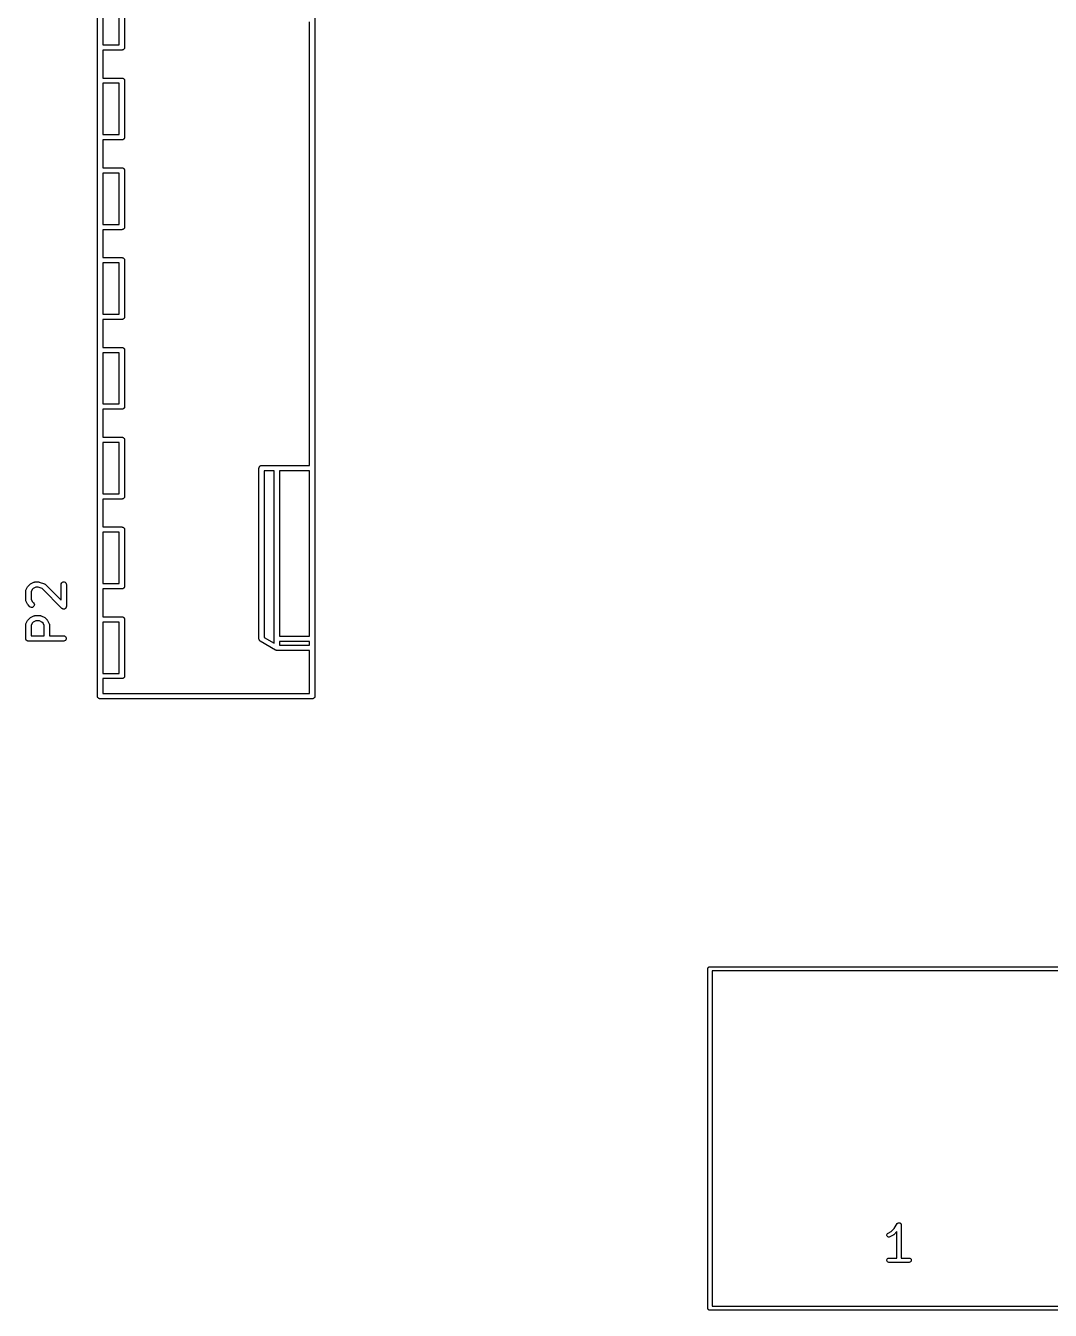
# Model space of a CAD drawing. Extents: x 99.8 to 160.3, y -130.4 to -68.7.
# Drawn here: x 99.77 to 128.74, y -130.41 to -94.08 of the extents above; entities that cross this region are included whole.
import ezdxf

# ---------------------------------------------------------------- set-up
doc = ezdxf.new("R2010")
doc.units = 0
doc.header["$MEASUREMENT"] = 0
doc.layers.add('BLACK', color=7, linetype='CONTINUOUS')

msp = doc.modelspace()

# ---------------------------------------------------------------- linework, layer by layer
at = {"layer": 'Black'}
for p, q in [((101.795, -113.04), (101.795, -87.44)), ((107.945, -87.44), (107.945, -113.04)), ((101.945, -93.165), (101.945, -94.615)), ((102.415, -94.615), (102.415, -93.165)), ((102.565, -93.09), (102.565, -94.69)), ((107.795, -106.515), (107.795, -93.965)), ((101.945, -94.615), (102.415, -94.615)), ((102.49, -94.765), (101.945, -94.765)), ((101.945, -94.765), (101.945, -95.555)), ((102.496, -94.7639), (102.49, -94.765)), ((102.503, -94.7639), (102.496, -94.7639)), ((102.509, -94.7616), (102.503, -94.7639)), ((102.516, -94.7605), (102.509, -94.7616)), ((102.521, -94.7572), (102.516, -94.7605)), ((102.527, -94.755), (102.521, -94.7572)), ((102.533, -94.7507), (102.527, -94.755)), ((102.538, -94.7475), (102.533, -94.7507)), ((102.542, -94.7424), (102.538, -94.7475)), ((102.547, -94.7382), (102.542, -94.7424)), ((102.551, -94.7325), (102.547, -94.7382)), ((102.555, -94.7275), (102.551, -94.7325)), ((102.557, -94.7213), (102.555, -94.7275)), ((102.56, -94.7157), (102.557, -94.7213)), ((102.562, -94.7092), (102.56, -94.7157)), ((102.564, -94.703), (102.562, -94.7092)), ((102.565, -94.69), (102.564, -94.6965)), ((102.564, -94.6965), (102.564, -94.703)), ((101.945, -95.555), (102.49, -95.555)), ((102.49, -95.555), (102.496, -95.5561)), ((102.496, -95.5561), (102.503, -95.5561)), ((102.503, -95.5561), (102.509, -95.5584)), ((102.509, -95.5584), (102.516, -95.5595)), ((102.516, -95.5595), (102.521, -95.5628)), ((102.521, -95.5628), (102.527, -95.565)), ((102.527, -95.565), (102.533, -95.5693)), ((101.945, -95.705), (101.945, -97.155)), ((102.415, -95.705), (101.945, -95.705)), ((102.415, -97.155), (102.415, -95.705)), ((102.533, -95.5693), (102.538, -95.5725)), ((102.538, -95.5725), (102.542, -95.5776)), ((102.542, -95.5776), (102.547, -95.5818)), ((102.547, -95.5818), (102.551, -95.5875)), ((102.551, -95.5875), (102.555, -95.5925)), ((102.555, -95.5925), (102.557, -95.5987)), ((102.557, -95.5987), (102.56, -95.6043)), ((102.56, -95.6043), (102.562, -95.6108)), ((102.562, -95.6108), (102.564, -95.617)), ((102.564, -95.617), (102.564, -95.6235)), ((102.564, -95.6235), (102.565, -95.63)), ((102.565, -95.63), (102.565, -97.23)), ((101.945, -97.155), (102.415, -97.155)), ((102.49, -97.305), (101.945, -97.305)), ((101.945, -97.305), (101.945, -98.095)), ((102.496, -97.3039), (102.49, -97.305)), ((102.503, -97.3039), (102.496, -97.3039)), ((102.509, -97.3016), (102.503, -97.3039)), ((102.516, -97.3005), (102.509, -97.3016)), ((102.521, -97.2972), (102.516, -97.3005)), ((102.527, -97.295), (102.521, -97.2972)), ((102.533, -97.2907), (102.527, -97.295)), ((102.538, -97.2875), (102.533, -97.2907)), ((102.542, -97.2824), (102.538, -97.2875)), ((102.547, -97.2782), (102.542, -97.2824)), ((102.551, -97.2725), (102.547, -97.2782)), ((102.555, -97.2675), (102.551, -97.2725)), ((102.557, -97.2613), (102.555, -97.2675)), ((102.56, -97.2557), (102.557, -97.2613)), ((102.562, -97.2492), (102.56, -97.2557)), ((102.564, -97.243), (102.562, -97.2492)), ((102.565, -97.23), (102.564, -97.2365)), ((102.564, -97.2365), (102.564, -97.243)), ((101.945, -98.095), (102.49, -98.095)), ((102.49, -98.095), (102.496, -98.0961)), ((102.496, -98.0961), (102.503, -98.0961)), ((102.503, -98.0961), (102.509, -98.0984)), ((102.509, -98.0984), (102.516, -98.0995)), ((102.516, -98.0995), (102.521, -98.1028)), ((102.521, -98.1028), (102.527, -98.105)), ((102.527, -98.105), (102.533, -98.1093)), ((101.945, -98.245), (101.945, -99.695)), ((102.415, -98.245), (101.945, -98.245)), ((102.415, -99.695), (102.415, -98.245)), ((102.533, -98.1093), (102.538, -98.1125)), ((102.538, -98.1125), (102.542, -98.1176)), ((102.542, -98.1176), (102.547, -98.1218)), ((102.547, -98.1218), (102.551, -98.1275)), ((102.551, -98.1275), (102.555, -98.1325)), ((102.555, -98.1325), (102.557, -98.1387)), ((102.557, -98.1387), (102.56, -98.1443)), ((102.56, -98.1443), (102.562, -98.1508)), ((102.562, -98.1508), (102.564, -98.157)), ((102.564, -98.157), (102.564, -98.1635)), ((102.564, -98.1635), (102.565, -98.17)), ((102.565, -98.17), (102.565, -99.77)), ((101.945, -99.695), (102.415, -99.695)), ((102.49, -99.845), (101.945, -99.845)), ((101.945, -99.845), (101.945, -100.635)), ((102.496, -99.8439), (102.49, -99.845)), ((102.503, -99.8439), (102.496, -99.8439)), ((102.509, -99.8416), (102.503, -99.8439)), ((102.516, -99.8405), (102.509, -99.8416)), ((102.521, -99.8372), (102.516, -99.8405)), ((102.527, -99.835), (102.521, -99.8372)), ((102.533, -99.8307), (102.527, -99.835)), ((102.538, -99.8275), (102.533, -99.8307)), ((102.542, -99.8224), (102.538, -99.8275)), ((102.547, -99.8182), (102.542, -99.8224)), ((102.551, -99.8125), (102.547, -99.8182)), ((102.555, -99.8075), (102.551, -99.8125)), ((102.557, -99.8013), (102.555, -99.8075)), ((102.56, -99.7957), (102.557, -99.8013)), ((102.562, -99.7892), (102.56, -99.7957)), ((102.564, -99.783), (102.562, -99.7892)), ((102.565, -99.77), (102.564, -99.7765)), ((102.564, -99.7765), (102.564, -99.783)), ((101.945, -100.635), (102.49, -100.635)), ((102.49, -100.635), (102.496, -100.636)), ((102.496, -100.636), (102.503, -100.636)), ((102.503, -100.636), (102.509, -100.638)), ((102.509, -100.638), (102.516, -100.64)), ((102.516, -100.64), (102.521, -100.643)), ((102.521, -100.643), (102.527, -100.645)), ((102.527, -100.645), (102.533, -100.649)), ((102.533, -100.649), (102.538, -100.653)), ((101.945, -100.785), (101.945, -102.235)), ((102.415, -100.785), (101.945, -100.785)), ((102.415, -102.235), (102.415, -100.785)), ((102.538, -100.653), (102.542, -100.658)), ((102.542, -100.658), (102.547, -100.662)), ((102.547, -100.662), (102.551, -100.667)), ((102.551, -100.667), (102.555, -100.672)), ((102.555, -100.672), (102.557, -100.679)), ((102.557, -100.679), (102.56, -100.684)), ((102.56, -100.684), (102.562, -100.691)), ((102.562, -100.691), (102.564, -100.697)), ((102.564, -100.697), (102.564, -100.704)), ((102.564, -100.704), (102.565, -100.71)), ((102.565, -100.71), (102.565, -102.31)), ((101.945, -102.235), (102.415, -102.235)), ((102.49, -102.385), (101.945, -102.385)), ((101.945, -102.385), (101.945, -103.175)), ((102.496, -102.384), (102.49, -102.385)), ((102.503, -102.384), (102.496, -102.384)), ((102.509, -102.382), (102.503, -102.384)), ((102.516, -102.38), (102.509, -102.382)), ((102.521, -102.377), (102.516, -102.38)), ((102.527, -102.375), (102.521, -102.377)), ((102.533, -102.371), (102.527, -102.375)), ((102.538, -102.367), (102.533, -102.371)), ((102.542, -102.362), (102.538, -102.367)), ((102.547, -102.358), (102.542, -102.362)), ((102.551, -102.353), (102.547, -102.358)), ((102.555, -102.347), (102.551, -102.353)), ((102.557, -102.341), (102.555, -102.347)), ((102.56, -102.336), (102.557, -102.341)), ((102.562, -102.329), (102.56, -102.336)), ((102.564, -102.323), (102.562, -102.329)), ((102.565, -102.31), (102.564, -102.316)), ((102.564, -102.316), (102.564, -102.323)), ((101.945, -103.175), (102.49, -103.175)), ((102.49, -103.175), (102.496, -103.176)), ((102.496, -103.176), (102.503, -103.176)), ((102.503, -103.176), (102.509, -103.178)), ((102.509, -103.178), (102.516, -103.18)), ((102.516, -103.18), (102.521, -103.183)), ((102.521, -103.183), (102.527, -103.185)), ((102.527, -103.185), (102.533, -103.189)), ((102.533, -103.189), (102.538, -103.193)), ((102.538, -103.193), (102.542, -103.198)), ((101.945, -103.325), (101.945, -104.775)), ((102.415, -103.325), (101.945, -103.325)), ((102.415, -104.775), (102.415, -103.325)), ((102.542, -103.198), (102.547, -103.202)), ((102.547, -103.202), (102.551, -103.207)), ((102.551, -103.207), (102.555, -103.212)), ((102.555, -103.212), (102.557, -103.219)), ((102.557, -103.219), (102.56, -103.224)), ((102.56, -103.224), (102.562, -103.231)), ((102.562, -103.231), (102.564, -103.237)), ((102.564, -103.237), (102.564, -103.244)), ((102.564, -103.244), (102.565, -103.25)), ((102.565, -103.25), (102.565, -104.85)), ((101.945, -104.775), (102.415, -104.775)), ((102.49, -104.925), (101.945, -104.925)), ((101.945, -104.925), (101.945, -105.715)), ((102.496, -104.924), (102.49, -104.925)), ((102.503, -104.924), (102.496, -104.924)), ((102.509, -104.922), (102.503, -104.924)), ((102.516, -104.92), (102.509, -104.922)), ((102.521, -104.917), (102.516, -104.92)), ((102.527, -104.915), (102.521, -104.917)), ((102.533, -104.911), (102.527, -104.915)), ((102.538, -104.907), (102.533, -104.911)), ((102.542, -104.902), (102.538, -104.907)), ((102.547, -104.898), (102.542, -104.902)), ((102.551, -104.893), (102.547, -104.898)), ((102.555, -104.887), (102.551, -104.893)), ((102.557, -104.881), (102.555, -104.887)), ((102.56, -104.876), (102.557, -104.881)), ((102.562, -104.869), (102.56, -104.876)), ((102.564, -104.863), (102.562, -104.869)), ((102.565, -104.85), (102.564, -104.856)), ((102.564, -104.856), (102.564, -104.863)), ((101.945, -105.715), (102.49, -105.715)), ((102.49, -105.715), (102.496, -105.716)), ((102.496, -105.716), (102.503, -105.716)), ((102.503, -105.716), (102.509, -105.718)), ((102.509, -105.718), (102.516, -105.72)), ((102.516, -105.72), (102.521, -105.723)), ((102.521, -105.723), (102.527, -105.725)), ((102.527, -105.725), (102.533, -105.729)), ((102.533, -105.729), (102.538, -105.733)), ((102.538, -105.733), (102.542, -105.738)), ((102.542, -105.738), (102.547, -105.742)), ((101.945, -105.865), (101.945, -107.315)), ((102.415, -105.865), (101.945, -105.865)), ((102.415, -107.315), (102.415, -105.865)), ((102.547, -105.742), (102.551, -105.747)), ((102.551, -105.747), (102.555, -105.752)), ((102.555, -105.752), (102.557, -105.759)), ((102.557, -105.759), (102.56, -105.764)), ((102.56, -105.764), (102.562, -105.771)), ((102.562, -105.771), (102.564, -105.777)), ((102.564, -105.777), (102.564, -105.784)), ((102.564, -105.784), (102.565, -105.79)), ((102.565, -105.79), (102.565, -107.39)), ((106.365, -106.59), (106.366, -106.584)), ((106.365, -111.42), (106.365, -106.59)), ((106.366, -106.577), (106.368, -106.571)), ((106.366, -106.584), (106.366, -106.577)), ((106.368, -106.571), (106.37, -106.564)), ((106.37, -106.564), (106.373, -106.559)), ((106.373, -106.559), (106.375, -106.552)), ((106.375, -106.552), (106.379, -106.547)), ((106.379, -106.547), (106.383, -106.542)), ((106.383, -106.542), (106.388, -106.538)), ((106.388, -106.538), (106.392, -106.533)), ((106.392, -106.533), (106.397, -106.529)), ((106.397, -106.529), (106.402, -106.525)), ((106.402, -106.525), (106.409, -106.523)), ((106.409, -106.523), (106.414, -106.52)), ((106.414, -106.52), (106.421, -106.518)), ((106.421, -106.518), (106.427, -106.516)), ((106.427, -106.516), (106.434, -106.516)), ((106.434, -106.516), (106.44, -106.515)), ((106.44, -106.515), (106.87, -106.515)), ((106.515, -106.665), (106.515, -111.377)), ((106.795, -106.665), (106.515, -106.665)), ((106.795, -111.54), (106.795, -106.665)), ((106.87, -106.515), (107.795, -106.515)), ((106.945, -106.665), (106.945, -111.345)), ((107.795, -106.665), (106.945, -106.665)), ((107.795, -111.345), (107.795, -106.665)), ((101.945, -107.315), (102.415, -107.315)), ((102.49, -107.465), (101.945, -107.465)), ((101.945, -107.465), (101.945, -108.255)), ((102.496, -107.464), (102.49, -107.465)), ((102.503, -107.464), (102.496, -107.464)), ((102.509, -107.462), (102.503, -107.464)), ((102.516, -107.46), (102.509, -107.462)), ((102.521, -107.457), (102.516, -107.46)), ((102.527, -107.455), (102.521, -107.457)), ((102.533, -107.451), (102.527, -107.455)), ((102.538, -107.447), (102.533, -107.451)), ((102.542, -107.442), (102.538, -107.447)), ((102.547, -107.438), (102.542, -107.442)), ((102.551, -107.433), (102.547, -107.438)), ((102.555, -107.427), (102.551, -107.433)), ((102.557, -107.421), (102.555, -107.427)), ((102.56, -107.416), (102.557, -107.421)), ((102.562, -107.409), (102.56, -107.416)), ((102.564, -107.403), (102.562, -107.409)), ((102.565, -107.39), (102.564, -107.396)), ((102.564, -107.396), (102.564, -107.403)), ((101.945, -108.255), (102.49, -108.255)), ((102.49, -108.255), (102.496, -108.256)), ((102.496, -108.256), (102.503, -108.256)), ((102.503, -108.256), (102.509, -108.258)), ((102.509, -108.258), (102.516, -108.26)), ((102.516, -108.26), (102.521, -108.263)), ((102.521, -108.263), (102.527, -108.265)), ((102.527, -108.265), (102.533, -108.269)), ((102.533, -108.269), (102.538, -108.273)), ((102.538, -108.273), (102.542, -108.278)), ((102.542, -108.278), (102.547, -108.282)), ((102.547, -108.282), (102.551, -108.287)), ((101.945, -108.405), (101.945, -109.855)), ((102.415, -108.405), (101.945, -108.405)), ((102.415, -109.855), (102.415, -108.405)), ((102.551, -108.287), (102.555, -108.292)), ((102.555, -108.292), (102.557, -108.299)), ((102.557, -108.299), (102.56, -108.304)), ((102.56, -108.304), (102.562, -108.311)), ((102.562, -108.311), (102.564, -108.317)), ((102.564, -108.317), (102.564, -108.324)), ((102.564, -108.324), (102.565, -108.33)), ((102.565, -108.33), (102.565, -109.93)), ((99.7674, -110.075), (99.7681, -110.071)), ((99.7674, -110.313), (99.7674, -110.075)), ((99.7679, -110.066), (99.7704, -110.058)), ((99.7681, -110.071), (99.7679, -110.066)), ((99.7704, -110.058), (99.7719, -110.049)), ((99.7719, -110.049), (99.7741, -110.045)), ((99.7741, -110.045), (99.7753, -110.041)), ((99.7753, -110.041), (99.8229, -109.946)), ((99.8229, -109.946), (99.8301, -109.936)), ((99.8301, -109.936), (99.837, -109.926)), ((99.837, -109.926), (99.8846, -109.879)), ((99.8846, -109.879), (99.8944, -109.872)), ((99.8944, -109.872), (99.9041, -109.865)), ((99.9041, -109.865), (99.9993, -109.817)), ((99.9516, -110.024), (99.9174, -110.092)), ((99.9174, -110.092), (99.9174, -110.295)), ((99.982, -109.994), (99.9516, -110.024)), ((100.051, -109.959), (99.982, -109.994)), ((99.9993, -109.817), (100.003, -109.816)), ((100.003, -109.816), (100.007, -109.814)), ((100.007, -109.814), (100.016, -109.812)), ((100.016, -109.812), (100.024, -109.81)), ((100.024, -109.81), (100.029, -109.81)), ((100.029, -109.81), (100.033, -109.809)), ((100.033, -109.809), (100.128, -109.809)), ((100.116, -109.959), (100.051, -109.959)), ((100.23, -109.997), (100.116, -109.959)), ((100.128, -109.809), (100.14, -109.811)), ((100.14, -109.811), (100.152, -109.813)), ((100.152, -109.813), (100.295, -109.861)), ((100.789, -110.556), (100.23, -109.997)), ((100.295, -109.861), (100.298, -109.863)), ((100.298, -109.863), (100.303, -109.864)), ((100.303, -109.864), (100.31, -109.869)), ((100.31, -109.869), (100.318, -109.873)), ((100.318, -109.873), (100.32, -109.876)), ((100.32, -109.876), (100.324, -109.879)), ((100.324, -109.879), (100.767, -110.322)), ((100.767, -109.884), (100.772, -109.859)), ((100.767, -110.322), (100.767, -109.884)), ((100.772, -109.859), (100.785, -109.836)), ((100.785, -109.836), (100.805, -109.819)), ((100.805, -109.819), (100.829, -109.81)), ((100.829, -109.81), (100.855, -109.81)), ((100.855, -109.81), (100.88, -109.819)), ((100.88, -109.819), (100.9, -109.836)), ((100.9, -109.836), (100.913, -109.859)), ((100.913, -109.859), (100.917, -109.884)), ((100.917, -109.884), (100.917, -110.503)), ((101.945, -109.855), (102.415, -109.855)), ((102.49, -110.005), (101.945, -110.005)), ((101.945, -110.005), (101.945, -110.795)), ((102.496, -110.004), (102.49, -110.005)), ((102.503, -110.004), (102.496, -110.004)), ((102.509, -110.002), (102.503, -110.004)), ((102.516, -110), (102.509, -110.002)), ((102.521, -109.997), (102.516, -110)), ((102.527, -109.995), (102.521, -109.997)), ((102.533, -109.991), (102.527, -109.995)), ((102.538, -109.987), (102.533, -109.991)), ((102.542, -109.982), (102.538, -109.987)), ((102.547, -109.978), (102.542, -109.982)), ((102.551, -109.973), (102.547, -109.978)), ((102.555, -109.968), (102.551, -109.973)), ((102.557, -109.961), (102.555, -109.968)), ((102.56, -109.956), (102.557, -109.961)), ((102.562, -109.949), (102.56, -109.956)), ((102.564, -109.943), (102.562, -109.949)), ((102.565, -109.93), (102.564, -109.936)), ((102.564, -109.936), (102.564, -109.943)), ((99.7681, -110.317), (99.7674, -110.313)), ((99.7679, -110.321), (99.7681, -110.317)), ((99.7704, -110.33), (99.7679, -110.321)), ((99.7719, -110.339), (99.7704, -110.33)), ((99.7741, -110.342), (99.7719, -110.339)), ((99.7753, -110.346), (99.7741, -110.342)), ((99.8229, -110.442), (99.7753, -110.346)), ((99.8301, -110.451), (99.8229, -110.442)), ((99.837, -110.461), (99.8301, -110.451)), ((99.8846, -110.509), (99.837, -110.461)), ((99.9174, -110.295), (99.9516, -110.364)), ((99.9516, -110.364), (99.9907, -110.403)), ((99.9907, -110.403), (100.006, -110.424)), ((100.006, -110.424), (100.012, -110.449)), ((100.012, -110.449), (100.01, -110.475)), ((99.9059, -110.524), (99.8846, -110.509)), ((99.8846, -110.831), (99.8944, -110.824)), ((99.8944, -110.824), (99.9041, -110.817)), ((99.9041, -110.817), (99.9993, -110.77)), ((99.9311, -110.53), (99.9059, -110.524)), ((99.957, -110.528), (99.9311, -110.53)), ((99.9806, -110.517), (99.957, -110.528)), ((99.9991, -110.499), (99.9806, -110.517)), ((100.01, -110.475), (99.9991, -110.499)), ((99.9993, -110.77), (100.003, -110.768)), ((100.003, -110.768), (100.007, -110.766)), ((100.007, -110.766), (100.016, -110.765)), ((100.016, -110.765), (100.024, -110.762)), ((100.024, -110.762), (100.029, -110.762)), ((100.029, -110.762), (100.033, -110.762)), ((100.033, -110.762), (100.176, -110.762)), ((100.176, -110.762), (100.18, -110.762)), ((100.18, -110.762), (100.184, -110.762)), ((100.184, -110.762), (100.193, -110.765)), ((100.193, -110.765), (100.201, -110.766)), ((100.201, -110.766), (100.205, -110.768)), ((100.205, -110.768), (100.209, -110.77)), ((100.209, -110.77), (100.304, -110.817)), ((100.304, -110.817), (100.314, -110.824)), ((100.314, -110.824), (100.324, -110.831)), ((100.797, -110.562), (100.789, -110.556)), ((100.805, -110.568), (100.797, -110.562)), ((100.808, -110.569), (100.805, -110.568)), ((100.811, -110.571), (100.808, -110.569)), ((100.82, -110.574), (100.811, -110.571)), ((100.829, -110.577), (100.82, -110.574)), ((100.833, -110.577), (100.829, -110.577)), ((100.836, -110.578), (100.833, -110.577)), ((100.846, -110.577), (100.836, -110.578)), ((100.855, -110.577), (100.846, -110.577)), ((100.859, -110.576), (100.855, -110.577)), ((100.862, -110.576), (100.859, -110.576)), ((100.871, -110.572), (100.862, -110.576)), ((100.88, -110.568), (100.871, -110.572)), ((100.882, -110.566), (100.88, -110.568)), ((100.885, -110.565), (100.882, -110.566)), ((100.892, -110.558), (100.885, -110.565)), ((100.9, -110.552), (100.892, -110.558)), ((100.901, -110.549), (100.9, -110.552)), ((100.904, -110.546), (100.901, -110.549)), ((100.908, -110.537), (100.904, -110.546)), ((100.913, -110.529), (100.908, -110.537)), ((100.915, -110.523), (100.913, -110.526)), ((100.913, -110.526), (100.913, -110.529)), ((100.916, -110.513), (100.915, -110.523)), ((100.917, -110.503), (100.916, -110.513)), ((101.945, -110.795), (102.49, -110.795)), ((102.49, -110.795), (102.496, -110.796)), ((102.496, -110.796), (102.503, -110.796)), ((102.503, -110.796), (102.509, -110.798)), ((102.509, -110.798), (102.516, -110.8)), ((102.516, -110.8), (102.521, -110.803)), ((102.521, -110.803), (102.527, -110.805)), ((102.527, -110.805), (102.533, -110.809)), ((102.533, -110.809), (102.538, -110.813)), ((102.538, -110.813), (102.542, -110.818)), ((102.542, -110.818), (102.547, -110.822)), ((102.547, -110.822), (102.551, -110.827)), ((102.551, -110.827), (102.555, -110.832)), ((99.7674, -111.027), (99.7681, -111.023)), ((99.7674, -111.408), (99.7674, -111.027)), ((99.7679, -111.019), (99.7704, -111.01)), ((99.7681, -111.023), (99.7679, -111.019)), ((99.7704, -111.01), (99.7719, -111.001)), ((99.7719, -111.001), (99.7741, -110.998)), ((99.7741, -110.998), (99.7753, -110.994)), ((99.7753, -110.994), (99.8229, -110.898)), ((99.8229, -110.898), (99.8301, -110.889)), ((99.8301, -110.889), (99.837, -110.879)), ((99.837, -110.879), (99.8846, -110.831)), ((99.9516, -110.976), (99.9174, -111.045)), ((99.9174, -111.045), (99.9174, -111.333)), ((99.982, -110.946), (99.9516, -110.976)), ((100.051, -110.912), (99.982, -110.946)), ((100.158, -110.912), (100.051, -110.912)), ((100.227, -110.946), (100.158, -110.912)), ((100.257, -110.976), (100.227, -110.946)), ((100.291, -111.045), (100.257, -110.976)), ((100.291, -111.333), (100.291, -111.045)), ((100.324, -110.831), (100.372, -110.879)), ((100.372, -110.879), (100.378, -110.889)), ((100.378, -110.889), (100.386, -110.898)), ((100.386, -110.898), (100.433, -110.994)), ((100.433, -110.994), (100.435, -110.998)), ((100.435, -110.998), (100.437, -111.001)), ((100.437, -111.001), (100.438, -111.01)), ((100.438, -111.01), (100.441, -111.019)), ((100.441, -111.019), (100.44, -111.023)), ((100.44, -111.023), (100.441, -111.027)), ((100.441, -111.027), (100.441, -111.333)), ((101.945, -110.945), (101.945, -112.395)), ((102.415, -110.945), (101.945, -110.945)), ((102.415, -112.395), (102.415, -110.945)), ((102.555, -110.832), (102.557, -110.839)), ((102.557, -110.839), (102.56, -110.844)), ((102.56, -110.844), (102.562, -110.851)), ((102.562, -110.851), (102.564, -110.857)), ((102.564, -110.857), (102.564, -110.864)), ((102.564, -110.864), (102.565, -110.87)), ((102.565, -110.87), (102.565, -112.47)), ((99.7685, -111.415), (99.7674, -111.408)), ((99.7685, -111.421), (99.7685, -111.415)), ((99.7708, -111.427), (99.7685, -111.421)), ((99.7719, -111.434), (99.7708, -111.427)), ((99.7752, -111.439), (99.7719, -111.434)), ((99.7774, -111.446), (99.7752, -111.439)), ((99.7816, -111.451), (99.7774, -111.446)), ((99.7849, -111.456), (99.7816, -111.451)), ((99.79, -111.461), (99.7849, -111.456)), ((99.7942, -111.466), (99.79, -111.461)), ((99.7999, -111.469), (99.7942, -111.466)), ((99.8049, -111.473), (99.7999, -111.469)), ((99.811, -111.475), (99.8049, -111.473)), ((99.8167, -111.479), (99.811, -111.475)), ((99.8232, -111.48), (99.8167, -111.479)), ((99.8294, -111.482), (99.8232, -111.48)), ((99.8359, -111.482), (99.8294, -111.482)), ((99.8424, -111.483), (99.8359, -111.482)), ((100.842, -111.483), (99.8424, -111.483)), ((99.9174, -111.333), (100.291, -111.333)), ((100.441, -111.333), (100.842, -111.333)), ((100.842, -111.333), (100.868, -111.338)), ((100.868, -111.479), (100.842, -111.483)), ((100.868, -111.338), (100.891, -111.351)), ((100.891, -111.466), (100.868, -111.479)), ((100.891, -111.351), (100.907, -111.371)), ((100.907, -111.446), (100.891, -111.466)), ((100.907, -111.371), (100.916, -111.395)), ((100.916, -111.421), (100.907, -111.446)), ((100.916, -111.395), (100.916, -111.421)), ((106.367, -111.433), (106.365, -111.42)), ((106.369, -111.445), (106.367, -111.433)), ((106.37, -111.446), (106.369, -111.445)), ((106.376, -111.457), (106.37, -111.446)), ((106.37, -111.446), (106.37, -111.446)), ((106.382, -111.468), (106.376, -111.457)), ((106.383, -111.468), (106.382, -111.468)), ((106.382, -111.468), (106.382, -111.468)), ((106.392, -111.476), (106.383, -111.468)), ((106.402, -111.485), (106.392, -111.476)), ((106.832, -111.735), (106.402, -111.485)), ((106.515, -111.377), (106.795, -111.54)), ((106.945, -111.345), (107.795, -111.345)), ((106.945, -111.495), (106.945, -111.595)), ((107.795, -111.495), (106.945, -111.495)), ((107.795, -111.595), (107.795, -111.495)), ((106.839, -111.737), (106.832, -111.735)), ((106.832, -111.735), (106.832, -111.735)), ((106.832, -111.735), (106.832, -111.735)), ((106.844, -111.74), (106.839, -111.737)), ((106.851, -111.742), (106.844, -111.74)), ((106.857, -111.744), (106.851, -111.742)), ((106.864, -111.744), (106.857, -111.744)), ((106.857, -111.744), (106.857, -111.744)), ((106.857, -111.744), (106.857, -111.744)), ((106.87, -111.745), (106.864, -111.744)), ((107.795, -111.745), (106.87, -111.745)), ((106.945, -111.595), (107.795, -111.595)), ((107.795, -112.965), (107.795, -111.745)), ((101.945, -112.395), (102.415, -112.395)), ((102.49, -112.545), (101.945, -112.545)), ((101.945, -112.545), (101.945, -112.965)), ((102.496, -112.544), (102.49, -112.545)), ((102.503, -112.544), (102.496, -112.544)), ((102.509, -112.542), (102.503, -112.544)), ((102.516, -112.54), (102.509, -112.542)), ((102.521, -112.537), (102.516, -112.54)), ((102.527, -112.535), (102.521, -112.537)), ((102.533, -112.531), (102.527, -112.535)), ((102.538, -112.527), (102.533, -112.531)), ((102.542, -112.522), (102.538, -112.527)), ((102.547, -112.518), (102.542, -112.522)), ((102.551, -112.513), (102.547, -112.518)), ((102.555, -112.507), (102.551, -112.513)), ((102.557, -112.501), (102.555, -112.507)), ((102.56, -112.496), (102.557, -112.501)), ((102.562, -112.489), (102.56, -112.496)), ((102.564, -112.483), (102.562, -112.489)), ((102.565, -112.47), (102.564, -112.476)), ((102.564, -112.476), (102.564, -112.483)), ((101.945, -112.965), (107.795, -112.965)), ((101.796, -113.046), (101.795, -113.04)), ((101.796, -113.053), (101.796, -113.046)), ((101.798, -113.059), (101.796, -113.053)), ((101.8, -113.066), (101.798, -113.059)), ((101.803, -113.071), (101.8, -113.066)), ((101.805, -113.078), (101.803, -113.071)), ((101.809, -113.083), (101.805, -113.078)), ((101.813, -113.088), (101.809, -113.083)), ((101.818, -113.092), (101.813, -113.088)), ((101.822, -113.097), (101.818, -113.092)), ((101.827, -113.101), (101.822, -113.097)), ((101.832, -113.105), (101.827, -113.101)), ((101.839, -113.107), (101.832, -113.105)), ((101.844, -113.11), (101.839, -113.107)), ((101.851, -113.112), (101.844, -113.11)), ((101.857, -113.114), (101.851, -113.112)), ((101.864, -113.114), (101.857, -113.114)), ((101.87, -113.115), (101.864, -113.114)), ((107.87, -113.115), (101.87, -113.115)), ((107.876, -113.114), (107.87, -113.115)), ((107.883, -113.114), (107.876, -113.114)), ((107.889, -113.112), (107.883, -113.114)), ((107.896, -113.11), (107.889, -113.112)), ((107.901, -113.107), (107.896, -113.11)), ((107.907, -113.105), (107.901, -113.107)), ((107.913, -113.101), (107.907, -113.105)), ((107.918, -113.097), (107.913, -113.101)), ((107.922, -113.092), (107.918, -113.097)), ((107.927, -113.088), (107.922, -113.092)), ((107.931, -113.083), (107.927, -113.088)), ((107.935, -113.078), (107.931, -113.083)), ((107.937, -113.071), (107.935, -113.078)), ((107.94, -113.066), (107.937, -113.071)), ((107.942, -113.059), (107.94, -113.066)), ((107.944, -113.053), (107.942, -113.059)), ((107.945, -113.04), (107.944, -113.046)), ((107.944, -113.046), (107.944, -113.053)), ((119.057, -120.752), (119.058, -120.747)), ((119.057, -130.352), (119.057, -120.752)), ((119.058, -120.742), (119.06, -120.737)), ((119.058, -120.747), (119.058, -120.742)), ((119.06, -120.737), (119.061, -120.732)), ((119.061, -120.732), (119.064, -120.727)), ((119.064, -120.727), (119.065, -120.722)), ((119.065, -120.722), (119.069, -120.718)), ((119.069, -120.718), (119.071, -120.714)), ((119.071, -120.714), (119.075, -120.71)), ((119.075, -120.71), (119.079, -120.706)), ((119.079, -120.706), (119.083, -120.704)), ((119.083, -120.704), (119.087, -120.7)), ((119.087, -120.7), (119.092, -120.698)), ((119.092, -120.698), (119.097, -120.696)), ((119.097, -120.696), (119.102, -120.695)), ((119.102, -120.695), (119.107, -120.693)), ((119.107, -120.693), (119.112, -120.693)), ((119.112, -120.693), (119.117, -120.692)), ((119.117, -120.692), (160.257, -120.692)), ((119.177, -120.812), (119.177, -130.292)), ((160.197, -120.812), (119.177, -120.812)), ((124.122, -128.277), (124.127, -128.256)), ((124.127, -128.256), (124.138, -128.239)), ((124.138, -128.239), (124.155, -128.227)), ((124.155, -128.227), (124.241, -128.183)), ((124.241, -128.183), (124.325, -128.099)), ((124.407, -128.187), (124.319, -128.275)), ((124.325, -128.099), (124.417, -127.961)), ((124.407, -128.935), (124.407, -128.187)), ((124.417, -127.961), (124.42, -127.959)), ((124.42, -127.959), (124.421, -127.956)), ((124.421, -127.956), (124.427, -127.951)), ((124.427, -127.951), (124.432, -127.946)), ((124.432, -127.946), (124.435, -127.945)), ((124.435, -127.945), (124.437, -127.943)), ((124.437, -127.943), (124.444, -127.94)), ((124.444, -127.94), (124.45, -127.937)), ((124.45, -127.937), (124.454, -127.937)), ((124.454, -127.937), (124.457, -127.935)), ((124.457, -127.935), (124.464, -127.935)), ((124.464, -127.935), (124.471, -127.935)), ((124.471, -127.935), (124.474, -127.935)), ((124.474, -127.935), (124.478, -127.935)), ((124.478, -127.935), (124.484, -127.938)), ((124.484, -127.938), (124.491, -127.94)), ((124.491, -127.94), (124.494, -127.941)), ((124.494, -127.941), (124.497, -127.943)), ((124.497, -127.943), (124.503, -127.947)), ((124.503, -127.947), (124.509, -127.951)), ((124.509, -127.951), (124.511, -127.954)), ((124.511, -127.954), (124.513, -127.956)), ((124.513, -127.956), (124.517, -127.962)), ((124.517, -127.962), (124.521, -127.968)), ((124.521, -127.968), (124.522, -127.971)), ((124.522, -127.971), (124.524, -127.974)), ((124.524, -127.974), (124.525, -127.981)), ((124.525, -127.981), (124.527, -127.988)), ((124.527, -127.988), (124.527, -127.991)), ((124.527, -127.991), (124.527, -127.995)), ((124.527, -127.995), (124.527, -128.935)), ((124.124, -128.297), (124.122, -128.277)), ((124.133, -128.316), (124.124, -128.297)), ((124.149, -128.33), (124.133, -128.316)), ((124.168, -128.339), (124.149, -128.33)), ((124.188, -128.34), (124.168, -128.339)), ((124.208, -128.334), (124.188, -128.34)), ((124.304, -128.286), (124.208, -128.334)), ((124.311, -128.281), (124.304, -128.286)), ((124.319, -128.275), (124.311, -128.281)), ((124.122, -128.984), (124.13, -128.965)), ((124.122, -129.005), (124.122, -128.984)), ((124.13, -128.965), (124.143, -128.949)), ((124.143, -128.949), (124.161, -128.938)), ((124.161, -128.938), (124.182, -128.935)), ((124.182, -128.935), (124.407, -128.935)), ((124.527, -128.935), (124.753, -128.935)), ((124.753, -128.935), (124.774, -128.938)), ((124.774, -128.938), (124.792, -128.949)), ((124.792, -128.949), (124.805, -128.965)), ((124.805, -128.965), (124.812, -128.984)), ((124.812, -128.984), (124.812, -129.005)), ((124.13, -129.025), (124.122, -129.005)), ((124.143, -129.041), (124.13, -129.025)), ((124.161, -129.051), (124.143, -129.041)), ((124.182, -129.055), (124.161, -129.051)), ((124.753, -129.055), (124.182, -129.055)), ((124.774, -129.051), (124.753, -129.055)), ((124.792, -129.041), (124.774, -129.051)), ((124.805, -129.025), (124.792, -129.041)), ((124.812, -129.005), (124.805, -129.025)), ((119.058, -130.357), (119.057, -130.352)), ((119.058, -130.363), (119.058, -130.357)), ((119.06, -130.368), (119.058, -130.363)), ((119.061, -130.373), (119.06, -130.368)), ((119.064, -130.377), (119.061, -130.373)), ((119.065, -130.382), (119.064, -130.377)), ((119.069, -130.386), (119.065, -130.382)), ((119.071, -130.391), (119.069, -130.386)), ((119.075, -130.394), (119.071, -130.391)), ((119.079, -130.398), (119.075, -130.394)), ((119.083, -130.401), (119.079, -130.398)), ((119.087, -130.404), (119.083, -130.401)), ((119.092, -130.406), (119.087, -130.404)), ((119.097, -130.409), (119.092, -130.406)), ((119.102, -130.409), (119.097, -130.409)), ((119.107, -130.411), (119.102, -130.409)), ((119.112, -130.411), (119.107, -130.411)), ((119.117, -130.412), (119.112, -130.411)), ((160.257, -130.412), (119.117, -130.412)), ((119.177, -130.292), (160.197, -130.292))]:
    msp.add_line(p, q, dxfattribs=at)

doc.saveas('drawing.dxf')
